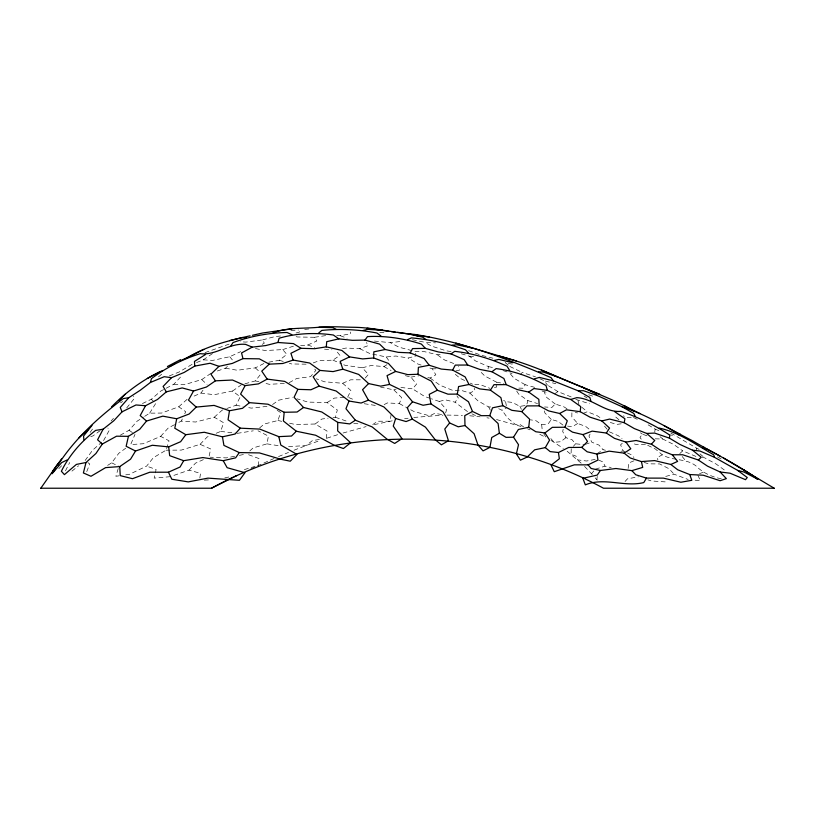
<?xml version="1.0" encoding="UTF-8"?>
<svg xmlns="http://www.w3.org/2000/svg" width="815" height="815" viewBox="0 0 815 815"><rect width="100%" height="100%" fill="white"/><g stroke="black" fill="none" stroke-linecap="round" stroke-linejoin="round"><path stroke-width="0.61" stroke-dasharray="4.08 3.06" d="M571.896 412.848L571.845 416.944L577.733 423.484L585.741 426.459L590.07 429.923M571.223 448.831L571.081 454.332L576.195 456.206L577.611 459.884L586.586 461.015L596.59 459.14M326.295 438.389L327.07 431.074L315.12 424.014L295.183 424.493L289.05 423.056M597.242 476.388L596.855 479.831L600.349 480.707M391.098 414.509L390.14 421.202L377.691 421.233L372.761 424.534M654.72 432.093L655.148 429.108L646.04 423.555M199.838 477.998L200.521 473.321L188.999 470.153L172.485 475.879M488.042 368.92L488.44 366.597L475.4 360.862L469.46 356.226L460.506 353.537M249.787 450.94L253.098 447.924L267.004 443.859L268.4 436.096L257.998 430.768M696.275 450.715L696.794 448.25L670.45 432.816M209.17 455.993L210.667 448.933L200.072 444.328L181.327 450.094L171.15 450.165M563.175 429.24L562.696 431.512L565.936 437.675L571.926 439.642L575.584 443.788L584.284 444.725M332.978 417.606L335.434 417.29L337.318 409.976L327.09 402.539L307.999 402.101L297.159 398.841M516.679 391.027L518.676 394.093L527.865 400.603L526.582 405.361L519.929 406.349L512.299 402.406L505.616 401.622L503.629 400.348M445.642 412.95L446.538 409.701L439.305 401.479L431.4 398.78M118.226 468.564L115.873 476.286L119.581 475.746M259.649 427.936L264.131 424.085L278.007 420.479L280.533 412.482L275.562 409.232M125.765 474.85L129.473 474.32L146.618 466.099L153.393 457.663L166.056 450.196L169.051 440.823L160.657 436.361L143.491 443.717L130.645 444.603L135.005 434.405M216.199 433.264L220.712 431.41L223.565 422.7L214.253 417.229L195.651 422.017L181.307 421.09L176.967 423.382M86.747 471.61L89.752 464L87.898 462.594M384.15 404.607L387.359 402.936L399.34 403.578L401.734 397.679L393.798 389.865L380.605 387.105M181.307 421.09L182.285 419.012M184.74 413.806L185.718 411.728L178.75 406.787L161.533 413.062L149.644 413.164L144.469 416.475M347.689 397.129L350.898 390.517L342.646 383.274L324.472 381.777L316.342 378.802M534.671 387.339L525.155 384.7L523.362 388.235L517.168 388.052M65.485 470.826L69.693 462.513M226.794 408.519L235.973 405.269L240.262 396.824L232.54 391.057L214.131 394.704L200.948 393.075L193.084 396.538M103.566 440.558L109.475 429.902L107.906 428.048M590.07 434.13L588.919 436.005L591.772 442.158L599.035 445.133L603.08 449.707L605.464 450.247M149.644 413.164L155.696 403.476M647.018 435.831L642.312 434.12L639.969 437.563L642.322 440.416M562.951 425.094L558.132 421.416L551.276 419.46L548.169 423.943L541.669 424.717L536.097 420.754L530.433 419.807M200.948 393.075L202.976 390.202M90.098 432.419L93.572 427.549M85.127 460.485L92.584 450.196L101.743 442.168M107.621 465.396L111.686 462.839L118.776 453.313L125.693 448.23M439.305 401.479L445.214 399.808L455.055 402.192L458.305 397.975L456.94 395.907M244.938 383.784L255.421 380.89L261.289 373.402M126.692 407.928L134.506 398.27L133.548 396.049M400.899 387.451L412.543 388.857L416.557 384.15L410.903 377.131L402.457 374.849M573.403 446.304L575.584 443.788M365.273 378.017L368.441 374.411L362.298 367.789L345.051 365.293L342.85 364.356M120.294 435.2L129.086 430.238L137.236 421.1L143.44 417.127M593.87 470.948L591.466 473.637L593.391 474.554M160.657 436.361L168.277 427.977L175.877 423.963M111.095 420.978L113.468 418.37M625.034 481.492L627.479 478.823L638.389 476.806M188.999 470.153L195.539 463.124L203.343 459.65M166.199 388.215L173.799 384.252L181.714 375.786M58.792 468.686L62.144 465.222M200.072 444.328L207.183 436.993L210.565 435.597M520.113 374.706L522.303 372.475L535.455 376.815M566.965 408.743L564 406.889L555.239 404.016L551.887 407.419L544.563 406.97M679.771 453.609L682.695 450.858L696.519 456.675M217.361 370.978L225.449 368.227L228.057 365.823M178.75 406.787L187.46 399.014M622.263 443.319L620.572 444.827L623.22 450.98L626.389 452.468M214.253 417.229L222.21 410.139L225.653 408.926M142.452 403.547L151.335 399.238L160.769 391.057L165.109 388.786M158.487 376.836L163.387 372.842M71.954 471.111L78.535 465.803M268.746 362.196L279.331 360.281L286.809 354.382L282.744 349.594L265.17 350.552L254.82 348.413M565.936 437.675L560.689 441.71L554.19 442.321L550.838 438.582M315.12 424.014L321.905 419.012L328.058 418.238M272.567 404.556L278.486 400.236L292.341 397.384M100.174 430.666L92.981 435.893L90.628 436.677M232.54 391.057L241.444 384.741M313.255 362.909L319.205 360.709L332.938 360.138L339.916 355.35L335.678 350.083M196.558 362.553L203.322 359.843L213.061 353.201M173.799 384.252L184.536 384.619L201.733 379.596L211.584 372.934M597.038 453.7L603.08 449.707M554.485 393.9L557.959 391.638L571.509 397.068M120.538 402.834L122.627 401.52M362.298 367.789L371.131 365.528L383.926 366.546L389.213 363.286M327.09 402.539L334.445 398.077L345.285 397.302M577.733 423.484L572.466 426.571L567.576 426.143M427.855 377.6L430.126 378.038L435.811 374.788L432.388 368.828L427.885 367.331M721.285 478.812C712.025 476.999 702.846 472.873 696.153 466.068C686.159 457.999 673.047 461.27 662.249 454.801L657.043 457.735L657.909 459.803M289.131 382.704L296.731 378.466L310.535 376.683L315.925 370.326L313.245 367.708M262.196 344.348L264.294 343.176L262.583 339.916L245.936 342.096L240.18 341.78M430.126 378.038L440.019 385.24L453.517 390.711L460.281 390.069L469.898 393.095L475.002 390.304L474.198 388.266M498.729 408.723L501.999 410.2L506.645 407.714M225.449 368.227L237.287 370.244L255.339 367.881L265.221 362.828M203.322 359.843L212.746 360.383L229.749 356.726L240.68 351.642M250.888 468.839L274.115 458.448M300.633 345.591L307.713 345.02L316.77 341.016L314.559 337.278L297.577 336.982L294.256 336.249M342.646 383.274L350.695 379.8L361.32 379.821M278.547 456.553L288.51 452.427M583.194 413.409L587.289 411.738L596.977 415.589L602.071 418.961M634.029 460.801L628.742 462.961L628.151 468.391L625.747 468.472M192.055 364.356L179.106 372.007L169.051 376.031M703.376 472.191L697.559 474.432L700.35 480.728L693.035 479.974M342.585 348.728L346.029 348.046L359.66 348.667L368.166 345.652L366.424 342.514M585.353 444.358L591.772 442.158M393.798 389.865L396.161 389.061M326.927 438.175L337.705 434.67M282.744 349.594L293.543 346.161M595.47 469.165L604.995 466.139L611.179 467.627M205.044 352.61L229.799 343.869M343.054 433.02L366.098 426.602M244.388 469.572L258.426 465.375L259.048 458.58L247.617 454.373M359.66 348.667L369.939 353.578L386.249 356.96L395.846 356.033L408.427 358.04L416.312 355.798L414.295 351.275L424.605 351.703L437.034 354.606L441.699 354.352M296.049 332.999L299.706 331.98L299.665 329.973M262.583 339.916L274.461 336.697L281.593 335.862M665.702 476.408L674.127 474.248L688.155 479.475M455.931 370.906L459.609 370.071L458.631 366.495M374.258 424.605L392.769 420.713M224.797 477.906L230.818 476.551M234.638 456.268L226.346 457.898L210.168 457.215M239.366 455.341L244.103 454.413M336.778 335.678L340.303 335.719L350.745 333.722L350.399 332.062M494.43 387.451L496.743 387.023L496.549 382.184L484.874 376.041L479.75 370.998M410.903 377.131L418.767 375.817M237.216 433.356L253.261 430.829M319.378 439.479L312.451 440.569L306.094 445.571L287.858 446.681M314.559 337.278L326.183 335.536M404.627 418.716L408.111 418.207M621.213 423.81L616.863 424.401L607.47 421.661M620.867 451.276L623.22 450.98M413.826 417.453L442.902 415.171M374.442 341.067L390.354 342.677L400.196 341.516M266.974 406.39L251.295 408.121L247.76 407.459M304.708 329.433L311.014 328.761M170.121 476.694L154.167 478.12L156.113 469.491L146.618 466.099M290.965 330.472L298.422 330.044M645.46 444.216L636.851 444.705L632.033 443.248M284.303 383.508L269.317 384.303L264.681 383.162M204.31 480.116L210.341 479.852M469.898 393.095L477.885 400.807L488.755 407.001L493.248 406.807M432.388 368.828L436.106 368.777M446.946 415.09L462.421 415.324M166.056 450.196L169.877 450.165M379.841 332.51L386.768 332.51M631.238 417.514L627.825 417.514L623.241 415.884M306.073 364.173L291.627 363.959L289.386 363.286M655.26 438.827L662.778 439.03L673.934 444.613L682.695 450.858M412.461 339.763L424.544 342.219L435.567 342.86M474.788 384.323L480.29 384.66L489.805 388.297M665.162 481.879L651.46 480.972L647.894 479.841M324.543 349.166L331.97 349.778M469.746 415.772L480.239 416.832M353.812 423.362L360.994 424.095M469.46 356.226L475.369 356.848M220.712 431.41L236.044 433.213M702.265 457.47L704.568 457.786L716.191 464.081L725.33 470.703M503.12 370.611L512.054 373.565M668.453 434.69L674.576 435.597M364.203 403.72L377.355 405.727M451.052 351.571L446.172 350.807L431.532 346.1L424.544 342.219M267.004 443.859L279.29 445.836M486.932 417.779L489.102 418.136M542.118 391.068L548.801 392.912M441.628 414.529L434.813 413.337L429.637 415.864L413.643 411.361L409.242 408.967M496.549 382.184L503.945 383.519M235.973 405.269L243.043 406.583M575.329 412.492L577.611 412.94M496.508 419.531L522.354 426.846M488.44 366.597L494.135 367.85M512.177 364.162L505.178 362.573L508.906 365.69M278.007 420.479L281.695 421.335M527.865 400.603L537.543 403.557M255.421 380.89L258.895 381.746M492.943 358.203L481.41 355.309L468.584 350.633M545.48 381.084L555.861 383.722M411.921 350.633L398.881 347.149L390.354 342.677M575.828 399.411L589.551 403.771M279.331 360.281L283.803 361.615M644.105 462.411L648.648 463.837L659.661 463.939L669.156 468.829L674.127 474.248M421.121 365.079L417.738 363.959L408.427 358.04M588.695 394.776L594.339 396.701M307.713 345.02L314.804 347.445M430.269 398.392L424.615 396.467L412.543 388.857M335.434 417.29L348.036 421.661M340.303 335.719L347.058 338.225M453.721 363.521L444.542 359.945L437.034 354.606M527.56 428.833L530.086 429.872M655.148 429.108L660.69 431.43M348.779 397.588L355.34 400.338M332.938 360.138L341.75 363.887M609.335 431.818L618.402 435.76L622.049 438.786M598.76 460.108L603.1 462.044L604.995 466.139M539.887 378.802L544.328 380.788L547.415 385.098M627.438 452.967L631.656 454.943L633.897 457.439M464.632 380.473L460.088 378.333L454.862 373.932M470.316 383.132L472.588 384.191M633.52 417.524L639.276 420.234M696.794 448.25L699.066 449.33M509.833 366.475L522.303 372.475M647.681 445.306L655.464 449.085L662.249 454.801M111.686 462.839L118.888 466.353M467.504 411.606L455.055 402.192M471.875 413.776L477.335 416.485M539.795 434.293L545.897 437.482M399.34 403.578L408.142 408.366M717.526 456.92L722.956 459.955M383.926 366.546L391.108 370.581M525.155 384.7L514.143 378.333L509.762 373.239M551.022 440.395L563.318 448.423M548.475 385.75L557.959 391.638M523.597 426.815L519.96 424.462L515.508 424.513L507.633 418.075L501.999 410.2M584.08 396.029L587.157 398.036M640.437 432.826L642.312 434.12M129.086 430.238L133.028 433.02M555.239 404.016L546.62 397.384L544.257 392.127M567.159 451.255L581.309 463.277M581.798 407.245L587.289 411.738M618.921 419.725L615.345 416.699L615.264 414.264M699.963 453.863L704.568 457.786M660.089 436.718L662.778 439.03M201.733 379.596L207.03 384.466M255.339 367.881L260.433 372.608M151.335 399.238L153.954 401.775M584.569 466.435L592.301 474.564M551.276 419.46L544.909 412.94L544.288 410.526M604.536 426.163L608.53 430.87M595.235 477.906L596.661 479.597M682.175 456.512L685.364 460.373M229.749 356.726L233.263 361.014M386.249 356.96L390.273 362.634M543.646 433.488L546.182 437.635M519.929 406.349L521.417 409.344M488.755 407.001L490.273 410.149M577.988 400.593L579.047 405.004M505.616 401.622L506.441 406.491M541.669 424.717L542.372 431.42M294.032 450.216A653.477 653.477 0 0 1 320.397 440.406"/><path stroke-width="1.22" d="M297.893 389.356L294.062 397.302L303.537 407.48L321.721 411.952L337.736 422.384L337.665 430.88L350.654 442.749L343.431 448.535L334.629 445.448L315.639 435.241L296.344 431.237L283.386 420.998L284.19 412.278L267.982 404.209L249.451 402.651L240.598 394.053L245.132 385.597L258.437 383.896L267.177 379.107L284.7 381.389L297.893 389.356L310.923 389.764L319.093 386.106L336.116 391.006L349.034 401.041L361.106 403.038L368.4 400.145L383.936 406.98L395.632 418.523L406.094 421.559L412.288 419.093L425.43 427.121L435.057 439.55L441.394 444.817L448.444 440.732L444.776 429.026L449.636 422.954L442.993 411.789L430.931 403.894L423.087 405.259L412.553 401.785L403.863 391.332L389.529 384.425L380.676 386.157L368.594 383.57L358.681 374.421L342.84 369.195L333.091 371.599L319.979 370.418L309.669 363.032L293.145 360.067L282.774 363.49L269.256 364.152L259.313 358.834L242.972 358.631L232.316 363.419L218.98 366.332L210.097 363.245L194.734 366.098L184.109 372.445L171.527 377.671L163.112 386.432L166.311 391.852L182.183 387.92L193.542 391.006L206.47 387.003L215.415 380.829L232.52 380.035L245.132 385.597M528.741 427.264L518.401 429.464L513.511 437.197L506.034 437.349L499.361 433.254L498.108 423.545L489.744 415.65L481.329 415.691L472.496 411.463L468.493 401.785L457.327 394.093L447.985 394.175L437.329 390.222L431.308 381.155L418.003 374.268L407.775 374.635L395.693 371.426L388.439 363.449L373.678 357.958L373.82 351.846L385.21 349.503L398.219 352.345L410.22 352.885L424.095 358.549L429.22 365.242L441.302 369.073L452.641 370.091L465.141 376.907L469.012 384.486L479.791 388.918L490.396 390.151L500.899 397.618L502.774 405.687L511.891 410.332L521.753 411.606L529.618 419.205L528.741 427.264L535.852 431.756L544.96 432.918L552.346 427.335L564.917 427.243L572.517 432.144L582.97 434.609L592.148 431.135L606.35 433.04L614.479 438.358L625.961 442.087L636.148 440.487L651.389 444.195L660.048 449.931L672.253 454.78L682.695 454.76L698.343 460.006L707.552 466.17L720.124 471.987L730.057 473.209L745.501 479.689L747.274 477.549L737.707 470.408L714.419 457.266L700.004 451.031L692.505 450.196L679.934 444.43L669.451 438.154L654.69 433.081L646.682 433.427L634.304 428.578L624.178 422.69L609.64 419.073L601.837 420.947L589.979 417.168L580.198 411.687L566.496 409.813L559.64 413.48L548.627 410.913L539.194 405.85L526.918 405.911L521.753 411.606M418.003 374.268L418.39 367.351L429.22 365.242M293.145 360.067L290.894 353.303L300.969 348.3L314.6 348.708L326.285 346.864L326.734 341.668L338.836 338.877L352.375 340.324L364.977 340.099L379.566 344.083L385.21 349.503M580.198 411.687L580.728 406.573L570.724 399.462L558.489 395.744L547.395 390.395L533.927 388.531L528.721 392.076L517.148 389.539L506.217 384.639L493.982 384.68L490.396 390.151M669.451 438.154L669.798 435.129C654.74 425.104 638.125 417.26 621.03 411.351C605.036 412.879 592.739 398.413 576.816 397.649L570.724 399.462M249.451 402.651L242.493 408.325L229.473 410.76L228.037 419.807L240.323 428.17L259.771 429.098L278.791 436.636L291.526 436.035L296.344 431.237M457.327 394.093L458.58 386.565L469.012 384.486M624.178 422.69L624.932 418.757L614.765 411.718M229.473 410.76L214.06 405.401L196.221 407.082L189.151 414L176.723 418.767L174.787 428.232L185.81 434.701L204.321 432.256L222.434 436.83L235.128 434.018L240.323 428.17M176.723 418.767L162.827 416.149L146.537 421.049L139.732 429.281L128.424 436.331L126.142 446.284L135.535 451.021L152.303 445.265L168.664 446.875L180.614 441.699L185.81 434.701M128.424 436.331L116.545 436.198L102.313 444.043L95.946 453.476L86.003 462.513L83.385 472.955L90.995 476.276L105.614 467.616L119.764 466.577L130.563 459.181L135.535 451.021M102.313 444.043L97.596 439.784L103.118 429.21L113.723 420.815L122.016 411.84L120.253 407.449L128.77 397.71L140.16 390.324L150.418 382.469L151.437 378.629C166.107 367.657 182.774 359.099 200.266 353.649C215.893 355.778 229.535 342.667 245.59 344.378L252.243 347.139L265.833 345.55L277.915 342.483L293.451 343.604L300.969 348.3M277.915 342.483L279.107 338.235C296.528 333.101 315.395 332.479 333.335 335.006L338.836 338.877M395.632 418.523L393.258 426.092L401.958 438.623L394.684 443.442L386.993 439.122L372.139 426.907L355.381 420.214L345.947 408.702L349.034 401.041M489.744 415.65L492.505 407.816L502.774 405.687M564.917 427.243L567.291 420.815L559.64 413.48M103.118 429.21L95.64 430.391C81.531 441.231 69.194 455.228 61.37 471.253L64.416 474.636L76.386 464.418L86.003 462.513M452.641 370.091L455.269 365.1L467.728 365.028L479.801 369.419L491.934 371.752L503.894 378.486L506.217 384.639M128.77 397.71L123.299 398.576C98.513 417.372 74.715 438.704 57.845 465.151M410.22 352.885L412.533 348.596L425.42 348.372L438.307 351.948L450.98 353.883L464.173 359.639L467.728 365.028M166.311 391.852L157.529 399.442L145.549 405.738L140.2 415.558L146.537 421.049M193.542 391.006L188.489 400.104L196.221 407.082M513.511 437.197L518.513 444.695L516.374 453.894L520.408 460.159L527.142 457.072L534.671 449.819L545.306 447.608L549.585 440.1L544.96 432.918M278.791 436.636L280.829 445.072L296.925 454.403L290.262 461.198L280.951 459.283L259.465 452.926L239.264 452.58L235.627 457.836L223.229 460.689L202.813 457.561L183.681 460.689L180.064 467.015L168.43 472.201L149.817 472.221L132.478 478.7L120.243 475.624L119.764 466.577M641.395 461.575L654.639 460.597L670.857 464.469L677.723 469.786L689.745 474.554L691.803 480.3L680.861 482.246L663.379 478.13L646.478 478.11L643.769 482.572C624.453 487.37 604.149 476.928 585.333 484.874L582.868 478.324L597.252 475.084L600.4 470.479L615.936 468.503L631.9 470.642L642.709 467.392L641.395 461.575L630.27 457.999L624.137 453.14L609.151 451.153L597.038 454.077L587.157 451.805L581.706 447.384L568.615 447.466L558.448 452.519L550.125 451.591L545.306 447.608M606.35 433.04L609.559 428.089L601.837 420.947M230.767 346.018L232.998 342.585C250.246 336.238 268.716 332.856 287.084 332.5L291.882 334.69M53.036 472.496L55.787 468.299M40.811 488.226L57.794 464.01M111.553 406.868C125.958 392.056 143.858 378.873 162.745 370.489M364.977 340.099L367.504 336.615C385.627 335.586 404.087 338.51 421.335 344.062L425.42 348.372M61.532 458.937L53.138 470.438L52.048 473.76L61.645 462.594L67.013 460.006M92.024 425.379L83.558 436.066L83.864 439.743M125.113 394.277L118.868 400.685M412.553 401.785L407.215 407.836L412.288 419.093M651.389 444.195L654.771 440.467L646.682 433.427M368.594 383.57L362.563 389.713L368.4 400.145M581.706 447.384L587.534 441.526L582.97 434.609M218.98 366.332L210.942 374.177L215.415 380.829M698.343 460.006L701.226 457.235L692.505 450.196M319.979 370.418L313.174 376.825L319.093 386.106M88.04 429.668L78.923 437.899M269.256 364.152L261.758 371.131L267.177 379.107M318.614 333.101L321.813 330.421C340.15 328.547 358.895 329.494 376.988 333.029L380.972 336.004M186.747 358.162C205.696 346.253 228.322 340.65 250.093 335.811M491.934 371.752L496.131 368.604C513.562 370.845 530.759 376.815 545.999 385.556L547.395 390.395M303.537 407.48L297.078 412.023L284.19 412.278M450.98 353.883L454.78 351.346C472.792 353.404 490.579 358.641 507.032 366.23L509.63 370.428M355.381 420.214L349.747 423.922L337.736 422.384M624.137 453.14L630.8 448.79L625.961 442.087M205.574 354.474L194.459 361.432L194.734 366.098M169.877 366.414L175.072 363.429M499.361 433.254L491.73 437.512L489.927 447.353L483.061 450.889L477.967 444.99L474.106 433.712L464.988 425.532L464.754 415.65L472.496 411.463M203.77 349.401L191.097 355.778M252.243 347.139L241.556 352.966L242.972 358.631M160.443 371.599L147.332 378.455M167.432 366.495L180.523 359.67M40.75 488.226L211.503 488.226L233.284 477.244M437.329 390.222L429.24 394.368L430.931 403.894M211.503 488.226C331.96 422.527 483.051 423.066 603.497 488.226L774.25 488.226M122.016 411.84L135.983 404.963L145.549 405.738M395.693 371.426L387.044 375.623L389.529 384.425M234.384 476.714L236.584 475.644M558.448 452.519L559.345 458.774L551.103 465.222L554.271 471.691L574.3 464.845L588.094 464.856L597.966 460.078L597.038 454.077M373.678 357.958L362.655 358.916L349.574 356.889L340.212 361.361L342.84 369.195M272.852 333.019C287.288 327.09 303.7 328.822 319.011 327.223C330.33 326.194 341.719 327.1 353.068 327.273C373.841 327.457 393.92 332.877 414.56 334.405C462.237 341.893 507.256 358.651 551.093 377.671L553.334 380.87L578.202 390.823L589.816 397.455L590.936 401.194M407.49 339.712L411.432 337.879C429.811 339.509 448.056 343.604 465.447 349.767L468.554 353.038M180.38 360.75L190.038 356.298M670.857 464.469L677.632 461.392L672.253 454.78M150.418 382.469L164.202 376.713L171.527 377.671M534.324 378.883L539.357 377.396L553.334 380.87M363.042 330.472L367.575 329.352L382.408 330.228M229.504 340.629L242.666 337.491L246.273 337.97M252.405 335.291L262.817 332.968L291.801 328.863M494.298 360.413L498.882 359.425L512.971 362.777M464.988 425.532L458.213 426.795L449.636 422.954M452.172 345.153L456.848 344.796L471.274 347.903M578.202 390.823L583.387 390.691L597.283 395.54L621.998 406.746L633.805 413.419L635.211 416.312M319.011 327.223L332.591 327.671L335.963 329.168M689.745 474.554L703.294 475.227L720.124 480.718L726.348 478.629L720.124 471.987M538.583 371.772L543.299 372.088L557.165 376.805L582.328 387.125L594.838 393.115L597.283 395.54M429.495 337.145L397.639 332.347M391.332 331.623L395.122 332.062M659.233 428.089C679.058 432.286 696.336 444.949 713.808 454.852L714.419 457.266M388.806 331.338L367.076 328.211M497.364 355.574C517.81 360.75 537.961 368.125 557.165 376.805M621.998 406.746C646.641 414.682 669.064 428.843 692.139 440.569C713.971 453.323 737.168 464.336 757.614 479.139L744.054 472.058L737.707 470.408M600.4 470.479L591.13 468.482L588.094 464.856M326.285 346.864L341.821 350.399L349.574 356.889M409.334 334.089L422.649 337.166L425.674 339.285M516.211 360.974L455.85 343.105M582.328 387.125L611.922 399.778L639.999 413.582M646.478 478.11L635.751 474.758L631.9 470.642M702.642 447.72L707.308 449.248L720.063 456.084M599.687 394.205L583.469 387.828M415.171 335.159L418.289 336.269M183.681 460.689L169.663 455.656L168.664 446.875M675.767 432.531L680.138 434.14M755.79 478.211L757.919 479.006L743.586 469.725M541.588 370.112L582.358 387.339M239.264 452.58L223.921 445.397L222.434 436.83M501.021 356.491L503.904 357.999M633.805 411.137L624.127 405.575M664.296 425.817L676.481 432.592L678.722 434.904M723.689 458.101L774.189 488.226M528.721 392.076L538.837 399.34L539.194 405.85M703.742 447.14L705.077 448.515M223.229 460.689L227.141 467.688L244.958 472.72L239.457 480.3L207.957 478.13L188.245 481.889L171.822 479.23L168.43 472.201"/></g></svg>
